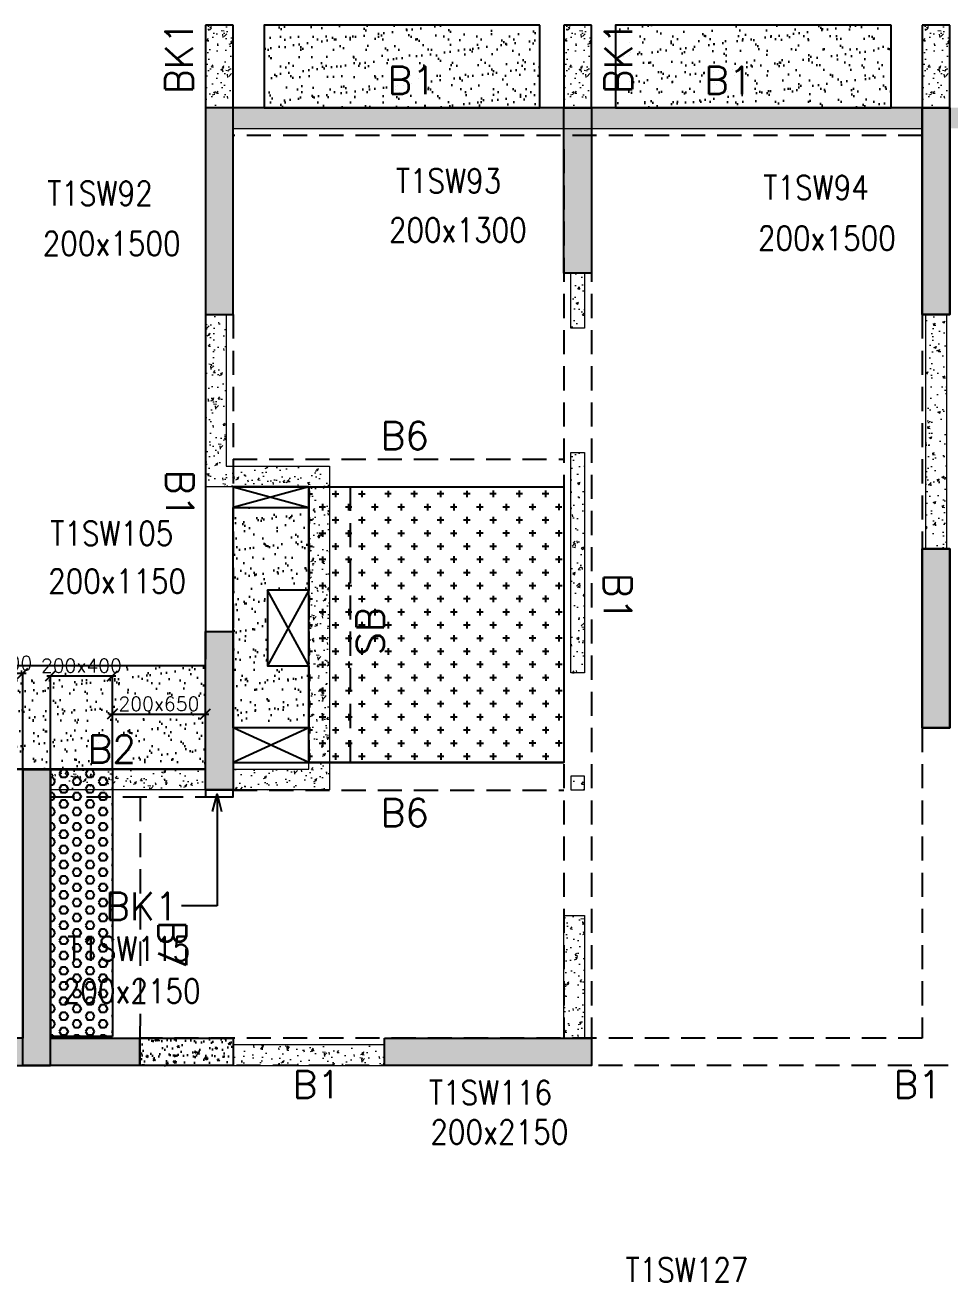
# Model space of a CAD drawing. Header units: millimetres. Extents: x 1078357 to 2594950, y -4969473 to -4636555.
# Drawn here: x 2242721 to 2249430, y -4666672 to -4657552 of the extents above; entities that cross this region are included whole.
import ezdxf

# ---------------------------------------------------------------- set-up
doc = ezdxf.new("R2010")
doc.units = ezdxf.units.MM
doc.header["$PDMODE"] = 35
for name, pattern in [('CONTINOUS', [0]), ('HIDDEN', [0.375, 0.25, -0.125]), ('New Retail block$0$CONTINOUS', [0])]:
    doc.linetypes.add(name, pattern=pattern)
doc.layers.get('0').update_dxf_attribs({"lineweight": 0})
doc.layers.get('Defpoints').update_dxf_attribs({"lineweight": 0})
for name, color, linetype, lineweight in [('A-_ANOTDIMA_D-', 6, 'Continuous', 13), ('COL. NO.', 30, 'Continuous', 25), ('COL. SIZE', 7, 'Continuous', 25), ('DIM', 9, 'Continuous', 25), ('HATCH', 8, 'Continuous', 30), ('RCC UPSTAND', 43, 'Continuous', 30), ('S-NON STR RCC WALL', 8, 'Continuous', 0)]:
    doc.layers.add(name, color=color, linetype=linetype, lineweight=lineweight)
for name, color, linetype in [('B-200x325', 201, 'HIDDEN'), ('B-200x375', 41, 'HIDDEN'), ('B-200x650', 241, 'HIDDEN'), ('B-300xSLAB THK.', 151, 'Continuous'), ('BK1-200x650', 241, 'HIDDEN'), ('DC BEAM NO.', 7, 'Continuous'), ('DROP SLAB', 8, 'Continuous'), ('NON STR. RCC WALL', 6, 'Continuous'), ('S-COLUMN_SHEAR WALL', 1, 'Continuous'), ('S-PROJECTION', 54, 'New Retail block$0$CONTINOUS'), ('SLAB FOLD', 8, 'Continuous')]:
    doc.layers.add(name, color=color, linetype=linetype)
doc.styles.add('Roman', font='romans')
doc.styles.add('ROMANS', font='romans.shx', dxfattribs={"width": 0.85})
doc.dimstyles.new('HARESH', dxfattribs={"dimtxt": 150, "dimasz": 75, "dimexe": 0, "dimexo": 0, "dimgap": 25, "dimtad": 1, "dimdec": 0, "dimdsep": 46, "dimtxsty": 'Roman', "dimblk": 'OBLIQUE', "dimcen": 225, "dimdle": 25, "dimclrd": 2, "dimclre": 2, "dimclrt": 7, "dimadec": 8, "dimazin": 1, "dimtfac": 1, "dimtdec": 0, "dimtmove": 0, "dimatfit": 0, "dimfxl": 1, "dimlwd": -1, "dimlwe": -1, "dimarcsym": 0})
pattern_1 = [(50, (-4174040.86, 23111537.25), (182.184669, -15.9390855), [19.05, -209.55]), (355, (-4174040.86, 23111537.25), (-35.2434214, 191.0568452), [15.24, -167.6405842]), (100.4514447, (-4174025.68, 23111535.92), (146.9412471, 175.1177519), [16.1900088, -178.0902446]), (46.1842, (-4174040.86, 23111588.05), (271.0790409, -42.042328), [28.575, -314.325]), (96.6355576, (-4174018.27, 23111584.54), (237.404134, 247.4261246), [24.2850231, -267.1356082]), (351.1841512, (-4174040.86, 23111588.05), (237.404134, 247.4261246), [22.859967, -251.459732]), (21, (-4174015.46, 23111575.35), (151.6143913, -102.2651982), [19.05, -209.55]), (326, (-4174015.46, 23111575.35), (61.8020283, 184.1879661), [15.24, -167.64]), (71.451445, (-4174002.83, 23111566.83), (213.4164193, 81.9227689), [16.1900088, -178.0899376]), (37.5, (-4174040.86, 23111537.25), (3.08860325, 84.55503887), [0, -165.608, 0, -170.18, 0, -168.275]), (7.5, (-4174040.86, 23111537.25), (66.8196625, 100.18057482), [0, -97.028, 0, -161.798, 0, -64.135]), (327.5, (-4174097.5, 23111537.25), (135.59059517, -5.728744), [0, -63.5, 0, -198.12, 0, -262.89]), (317.5, (-4174122.9, 23111537.25), (148.1291814, 25.42649103), [0, -82.55, 0, -131.572, 0, -186.69])]
pattern_2 = [(37.4701541, (-740503.51, 9329417.72), (-4.7236114, 146.8264517), [0, -115.824, 0, -129.54, 0, -123.825]), (7.4701541, (-740503.51, 9329417.72), (134.9689868, 214.9772528), [0, -62.484, 0, -104.394, 0, -40.005]), (327.4701541, (-740597.24, 9329417.77), (237.2979035, 0.3075449), [0, -38.1, 0, -137.16, 0, -179.07]), (317.4701541, (-740597.24, 9329417.77), (229.1017424, 66.759465), [0, -19.05, 0, -89.916, 0, -102.87])]

# ---------------------------------------------------------------- blocks, each defined once
blk = doc.blocks.new('_Oblique')
at = {"color": 0, "linetype": 'ByBlock', "lineweight": -2}
blk.add_line((-0.5, -0.5), (0.5, 0.5), dxfattribs=at)
blk = doc.blocks.new('*D1612')
at = {"layer": 'Defpoints', "color": 0, "ltscale": 700, "transparency": 16777216}
for p in [(2242254.3, -4662257), (2242254.3, -4662952, 0), (2242704.4, -4662952, 0)]:
    blk.add_point(p, dxfattribs=at)
at = {"layer": 'DIM', "color": 2, "ltscale": 700, "transparency": 16777216}
for p, q in [((2242729.4, -4662257), (2242229.3, -4662257)), ((2242254.3, -4662952), (2242254.3, -4662257)), ((2242704.4, -4662952), (2242704.4, -4662257))]:
    blk.add_line(p, q, dxfattribs=at)
at = {"layer": 'DIM', "color": 2, "ltscale": 700, "transparency": 16777216, "xscale": 75, "yscale": 75, "zscale": 75, "rotation": 180}
blk.add_blockref('_Oblique', (2242254.3, -4662257), dxfattribs=at)
at = {"layer": 'DIM', "color": 2, "ltscale": 700, "transparency": 16777216, "xscale": 75, "yscale": 75, "zscale": 75}
blk.add_blockref('_Oblique', (2242704.4, -4662257), dxfattribs=at)
at = {"layer": 'DIM', "color": 7, "ltscale": 700, "transparency": 16777216, "insert": (2242479.4, -4662182), "char_height": 150, "attachment_point": 5, "style": 'Roman'}
blk.add_mtext('{\\H0.666667x;200x400}', dxfattribs=at)
blk = doc.blocks.new('*D1614')
at = {"layer": 'Defpoints', "color": 0, "ltscale": 700, "transparency": 16777216}
for p in [(2243354.6, -4662275.2), (2242904.5, -4662952, 0), (2243354.6, -4662952, 0)]:
    blk.add_point(p, dxfattribs=at)
at = {"layer": 'DIM', "color": 2, "ltscale": 700, "transparency": 16777216}
for p, q in [((2242879.5, -4662275.2), (2243379.6, -4662275.2)), ((2242904.5, -4662952), (2242904.5, -4662275.2)), ((2243354.6, -4662952), (2243354.6, -4662275.2))]:
    blk.add_line(p, q, dxfattribs=at)
at = {"layer": 'DIM', "color": 2, "ltscale": 700, "transparency": 16777216, "xscale": 75, "yscale": 75, "zscale": 75, "rotation": 180}
blk.add_blockref('_Oblique', (2242904.5, -4662275.2), dxfattribs=at)
at = {"layer": 'DIM', "color": 2, "ltscale": 700, "transparency": 16777216, "xscale": 75, "yscale": 75, "zscale": 75}
blk.add_blockref('_Oblique', (2243354.6, -4662275.2), dxfattribs=at)
at = {"layer": 'DIM', "color": 7, "ltscale": 700, "transparency": 16777216, "insert": (2243129.5, -4662200.2), "char_height": 150, "attachment_point": 5, "style": 'Roman'}
blk.add_mtext('{\\H0.666667x;200x400}', dxfattribs=at)
blk = doc.blocks.new('*D1615')
at = {"layer": 'Defpoints', "color": 0, "ltscale": 700, "transparency": 16777216}
for p in [(2244029.5, -4662551.9), (2243354.6, -4662952, 0), (2244029.5, -4662952, 0)]:
    blk.add_point(p, dxfattribs=at)
at = {"layer": 'DIM', "color": 2, "ltscale": 700, "transparency": 16777216}
for p, q in [((2243329.6, -4662551.9), (2244054.5, -4662551.9)), ((2243354.6, -4662952), (2243354.6, -4662551.9)), ((2244029.5, -4662952), (2244029.5, -4662551.9))]:
    blk.add_line(p, q, dxfattribs=at)
at = {"layer": 'DIM', "color": 2, "ltscale": 700, "transparency": 16777216, "xscale": 75, "yscale": 75, "zscale": 75, "rotation": 180}
blk.add_blockref('_Oblique', (2243354.6, -4662551.9), dxfattribs=at)
at = {"layer": 'DIM', "color": 2, "ltscale": 700, "transparency": 16777216, "xscale": 75, "yscale": 75, "zscale": 75}
blk.add_blockref('_Oblique', (2244029.5, -4662551.9), dxfattribs=at)
at = {"layer": 'DIM', "color": 7, "ltscale": 700, "transparency": 16777216, "insert": (2243692, -4662476.9), "char_height": 150, "attachment_point": 5, "style": 'Roman'}
blk.add_mtext('{\\H0.666667x;200x650}', dxfattribs=at)
blk = doc.blocks.new('G$CD63B60BD')
at = {"layer": 'COL. NO.', "linetype": 'Continuous', "style": 'ROMANS', "width": 0.85}
for s, p in [('T1SW93', (80056.1, 15282.2, -320.4)), ('T1SW92', (77527.8, 15192.3, -320.4)), ('T1SW94', (82722.7, 15233.7, -320.4)), ('T1SW105', (77549.6, 12724.9, -320.4)), ('T1SW115', (77671.7, 9711.4, -320.4)), ('T1SW116', (80296.7, 8666.8, -320.4)), ('T1SW127', (81722.8, 7380.9, -320.4))]:
    blk.add_text(s, height=175, dxfattribs=at).set_placement(p)
at = {"layer": 'COL. SIZE', "linetype": 'Continuous', "style": 'ROMANS', "width": 0.85}
for s, p in [('200x1300', (80005.6, 14926, -320.4)), ('200x1500', (77494, 14827.7, -320.4)), ('200x1500', (82682.7, 14866.2, -320.4)), ('200x1150', (77533.7, 12377.4, -320.4)), ('200x2150', (77639.1, 9404, -320.4)), ('200x2150', (80306.5, 8381.1, -320.4))]:
    blk.add_text(s, height=175, dxfattribs=at).set_placement(p)

msp = doc.modelspace()

# ---------------------------------------------------------------- hatches: boundary and pattern name
at = {"layer": 'DROP SLAB'}
h = msp.add_hatch(dxfattribs=at)
h.set_pattern_fill('CROSS', color=8, scale=15, angle=0.03079)
h.set_pattern_definition([(180.03079016, (-2196286.82, 14063573.08), (-95.1987999, -95.3011726), [47.625, -142.875]), (270.03079016, (-2196310.65, 14063596.88), (95.3011726, -95.1987999), [47.625, -142.875])])
h.paths.add_polyline_path([(2244779.8, -4660902.8), (2246629.6, -4660902.8), (2246629.6, -4662902.6), (2244779.8, -4662902.6)])
at = {"layer": 'HATCH'}
h = msp.add_hatch(dxfattribs=at)
h.set_pattern_fill('AR-SAND', color=8, scale=3, angle=179.97015)
h.set_pattern_definition(pattern_2)
h.paths.add_polyline_path([(2246455, -4657552.5), (2244455, -4657552.5), (2244455, -4658152.5), (2246455, -4658152.5)])
h = msp.add_hatch(dxfattribs=at)
h.set_pattern_fill('AR-SAND', color=8, scale=3, angle=179.97015)
h.set_pattern_definition(pattern_2)
h.paths.add_polyline_path([(2249005, -4657552.5), (2247005, -4657552.5), (2247005, -4658152.5), (2249005, -4658152.5)])
h = msp.add_hatch(dxfattribs=at)
h.set_pattern_fill('AR-SAND', color=8, scale=3, angle=179.97015)
h.set_pattern_definition([(37.47015413, (-2790653.2, 18697456.04), (-4.72361136, 146.8264517), [0, -115.824, 0, -129.54, 0, -123.825]), (7.4701541, (-2790653.2, 18697456.04), (134.9689868, 214.9772528), [0, -62.484, 0, -104.394, 0, -40.005]), (327.4701541, (-2790746.93, 18697456.09), (237.2979035, 0.3075449), [0, -38.1, 0, -137.16, 0, -179.07]), (317.4701541, (-2790746.93, 18697456.09), (229.1017424, 66.759465), [0, -19.05, 0, -89.916, 0, -102.87])])
h.paths.add_polyline_path([(2244229.8, -4661052.6), (2244779.8, -4661052.6), (2244779.8, -4661652.6), (2244479.8, -4661652.6), (2244479.8, -4662202.6), (2244779.8, -4662202.5), (2244779.8, -4662652.6), (2244229.8, -4662652.6)])
h = msp.add_hatch(dxfattribs=at)
h.set_pattern_fill('AR-SAND', color=8, scale=3, angle=179.97015)
h.set_pattern_definition([(37.4701541, (-1832428.33, 14013386.82), (-4.72361136, 146.8264517), [0, -115.824, 0, -129.54, 0, -123.825]), (7.4701541, (-1832428.33, 14013386.82), (134.9689868, 214.9772528), [0, -62.484, 0, -104.394, 0, -40.005]), (327.4701541, (-1832522.05, 14013386.87), (237.2979035, 0.3075449), [0, -38.1, 0, -137.16, 0, -179.07]), (317.4701541, (-1832522.05, 14013386.87), (229.1017424, 66.759465), [0, -19.05, 0, -89.916, 0, -102.87])])
h.paths.add_polyline_path([(2244029.9, -4662202.5), (2241579.9, -4662202.5), (2241579.9, -4662952.5), (2244029.9, -4662952.5)])
h = msp.add_hatch(dxfattribs=at)
h.set_pattern_fill('AR-SAND', color=8, scale=3, angle=179.97015)
h.set_pattern_definition([(37.4701541, (-1832428.23, 14013386.82), (-4.72361136, 146.8264517), [0, -115.824, 0, -129.54, 0, -123.825]), (7.4701541, (-1832428.23, 14013386.82), (134.9689868, 214.9772528), [0, -62.484, 0, -104.394, 0, -40.005]), (327.4701541, (-1832521.95, 14013386.87), (237.2979035, 0.3075449), [0, -38.1, 0, -137.16, 0, -179.07]), (317.4701541, (-1832521.95, 14013386.87), (229.1017424, 66.759465), [0, -19.05, 0, -89.916, 0, -102.87])])
h.paths.add_polyline_path([(2244030, -4662352.5), (2241580, -4662352.5), (2241580, -4662952.5), (2244030, -4662952.5)])
at = {"layer": 'RCC UPSTAND'}
h = msp.add_hatch(dxfattribs=at)
h.set_pattern_fill('AR-CONC', color=8, scale=20, angle=90)
h.set_pattern_definition([(140, (-965470.37, -7202322.11), (12.550427, 143.4520365), [15, -165]), (85, (-965470.37, -7202322.11), (-150.438427, -27.7502667), [12, -132]), (190.4514445, (-965469.33, -7202310.15), (-137.887998, 115.7017693), [12.7480384, -140.2284224]), (136.1842, (-965510.37, -7202322.1), (33.103856, 213.448266), [22.5, -247.5]), (186.6356355, (-965507.62, -7202304.32), (-194.82372, 186.932389), [19.122068, -210.342752]), (81.184164, (-965510.37, -7202322.1), (-194.82372, 186.932389), [18, -198]), (111, (-965500.37, -7202302.11), (80.523778, 119.3814104), [15, -165]), (56, (-965500.37, -7202302.11), (-145.030009, 48.6630664), [12, -132]), (161.4514447, (-965493.66, -7202292.16), (-64.5062306, 168.0444753), [12.748038, -140.2284224]), (127.5, (-965470.374, -7202322.11), (-66.57877077, 2.43197106), [0, -130.4, 0, -134, 0, -132.5]), (97.5, (-965470.374, -7202322.11), (-78.8823424, 52.6139075), [0, -76.4, 0, -127.4, 0, -50.5]), (57.5, (-965470.374, -7202366.71), (4.51097435, 106.7644872), [0, -50, 0, -156, 0, -207]), (47.5, (-965470.37, -7202386.71), (-20.0209965, 116.6372339), [0, -65, 0, -103.6, 0, -147])])
h.paths.add_polyline_path([(2244229.6, -4664902.6), (2244229.6, -4665102.6), (2243554.6, -4665102.7), (2243554.6, -4664902.7)])
at = {"layer": 'S-COLUMN_SHEAR WALL', "lineweight": 25, "extrusion": (1.00316e-06, 1.91639e-11, 1)}
h = msp.add_hatch(color=1, dxfattribs=at)
h.dxf.hatch_style = 1
h.paths.add_polyline_path([(2244229.6, -4658152.6), (2244029.6, -4658152.6), (2244029.6, -4659652.5), (2244229.6, -4659652.5)])
at = {"layer": 'S-COLUMN_SHEAR WALL', "lineweight": 25}
h = msp.add_hatch(color=1, dxfattribs=at)
h.dxf.hatch_style = 1
h.paths.add_polyline_path([(2246629.6, -4659352.6), (2246829.6, -4659352.6), (2246829.6, -4658152.6), (2246629.6, -4658152.6)])
at = {"layer": 'S-COLUMN_SHEAR WALL', "lineweight": 25, "extrusion": (-1.00316e-06, 2.11765e-11, 1)}
h = msp.add_hatch(color=1, dxfattribs=at)
h.dxf.hatch_style = 1
h.paths.add_polyline_path([(2249229.6, -4658152.6), (2249429.6, -4658152.6), (2249429.6, -4659652.5), (2249229.6, -4659652.5)])
at = {"layer": 'S-COLUMN_SHEAR WALL', "lineweight": 25, "extrusion": (1.00316e-06, 1.91639e-11, 1)}
h = msp.add_hatch(color=1, dxfattribs=at)
h.dxf.hatch_style = 1
h.paths.add_polyline_path([(2249429.6, -4658152.6), (2249229.6, -4658152.6), (2249229.6, -4659652.5), (2249429.6, -4659652.5)])
at = {"layer": 'S-COLUMN_SHEAR WALL', "lineweight": 25, "extrusion": (-1.00316e-06, 2.11765e-11, 1)}
h = msp.add_hatch(color=1, dxfattribs=at)
h.dxf.hatch_style = 1
h.paths.add_polyline_path([(2249229.6, -4662652.5), (2249429.6, -4662652.5), (2249429.6, -4661352.5), (2249229.6, -4661352.5)])
at = {"layer": 'S-COLUMN_SHEAR WALL', "lineweight": 25, "extrusion": (1.00316e-06, 1.91639e-11, 1)}
h = msp.add_hatch(color=1, dxfattribs=at)
h.dxf.hatch_style = 1
h.paths.add_polyline_path([(2249429.6, -4662652.5), (2249229.6, -4662652.5), (2249229.6, -4661352.5), (2249429.6, -4661352.5)])
h = msp.add_hatch(color=1, dxfattribs=at)
h.dxf.hatch_style = 1
h.paths.add_polyline_path([(2244229.6, -4663102.6), (2244029.6, -4663102.6), (2244029.6, -4661952.6), (2244229.6, -4661952.6)])
at = {"layer": 'S-COLUMN_SHEAR WALL', "lineweight": 25}
h = msp.add_hatch(color=1, dxfattribs=at)
h.dxf.hatch_style = 1
h.paths.add_polyline_path([(2242704.6, -4664902.7), (2242054.6, -4664902.7), (2242054.6, -4665102.7), (2242904.6, -4665102.7), (2242904.6, -4662952.7), (2242704.6, -4662952.7)])
at = {"layer": 'S-COLUMN_SHEAR WALL', "lineweight": 25, "extrusion": (1.00316e-06, 1.91639e-11, 1)}
h = msp.add_hatch(color=1, dxfattribs=at)
h.dxf.hatch_style = 1
h.paths.add_polyline_path([(2242904.6, -4664902.7), (2243554.6, -4664902.7), (2243554.6, -4665102.7), (2242704.6, -4665102.7), (2242704.6, -4662952.7), (2242904.6, -4662952.7)])
at = {"layer": 'S-COLUMN_SHEAR WALL', "lineweight": 25}
h = msp.add_hatch(color=1, dxfattribs=at)
h.dxf.hatch_style = 1
h.paths.add_polyline_path([(2245329.6, -4664902.5), (2246829.6, -4664902.5), (2246829.6, -4665102.5), (2245329.6, -4665102.5)])
at = {"layer": 'S-NON STR RCC WALL'}
h = msp.add_hatch(dxfattribs=at)
h.set_pattern_fill('AR-CONC', color=256, angle=180)
h.set_pattern_definition([(50, (-6289814.87, 32897535.7), (182.184669, -15.93908554), [19.05, -209.55]), (355, (-6289814.87, 32897535.7), (-35.2434214, 191.0568452), [15.24, -167.6405842]), (100.4514447, (-6289799.69, 32897534.37), (146.9412471, 175.1177519), [16.1900088, -178.0902446]), (46.1842, (-6289814.87, 32897586.5), (271.0790409, -42.0423279), [28.575, -314.325]), (96.6355576, (-6289792.28, 32897583), (237.404134, 247.4261246), [24.2850231, -267.1356082]), (351.1841512, (-6289814.87, 32897586.5), (237.404134, 247.4261246), [22.859967, -251.459732]), (21, (-6289789.47, 32897573.8), (151.61439127, -102.2651982), [19.05, -209.55]), (326, (-6289789.47, 32897573.8), (61.80202835, 184.1879661), [15.24, -167.64]), (71.451445, (-6289776.84, 32897565.28), (213.4164193, 81.9227689), [16.1900088, -178.0899376]), (37.5, (-6289814.87, 32897535.7), (3.08860325, 84.55503887), [0, -165.608, 0, -170.18, 0, -168.275]), (7.5, (-6289814.87, 32897535.7), (66.8196625, 100.18057482), [0, -97.028, 0, -161.798, 0, -64.135]), (327.5, (-6289871.514, 32897535.7), (135.59059517, -5.72874399), [0, -63.5, 0, -198.12, 0, -262.89]), (317.5, (-6289896.91, 32897535.7), (148.1291814, 25.42649103), [0, -82.55, 0, -131.572, 0, -186.69])])
h.paths.add_polyline_path([(2244229.9, -4658152.5), (2244229.9, -4657552.5), (2244029.9, -4657552.5), (2244029.9, -4658152.5), (2244229.9, -4658152.5)], is_closed=False)
h = msp.add_hatch(dxfattribs=at)
h.set_pattern_fill('AR-CONC', color=256, angle=180)
h.set_pattern_definition([(50, (-6287214.85, 32897535.69), (182.184669, -15.93908554), [19.05, -209.55]), (355, (-6287214.85, 32897535.7), (-35.2434214, 191.0568452), [15.24, -167.6405842]), (100.4514447, (-6287199.67, 32897534.36), (146.9412471, 175.1177519), [16.1900088, -178.0902446]), (46.1842, (-6287214.85, 32897586.5), (271.0790409, -42.0423279), [28.575, -314.325]), (96.6355576, (-6287192.26, 32897583), (237.404134, 247.4261246), [24.2850231, -267.1356082]), (351.1841512, (-6287214.85, 32897586.5), (237.404134, 247.4261246), [22.859967, -251.459732]), (21, (-6287189.45, 32897573.79), (151.61439127, -102.2651982), [19.05, -209.55]), (326, (-6287189.45, 32897573.8), (61.80202835, 184.1879661), [15.24, -167.64]), (71.451445, (-6287176.82, 32897565.27), (213.4164193, 81.9227689), [16.1900088, -178.0899376]), (37.5, (-6287214.85, 32897535.69), (3.08860325, 84.55503887), [0, -165.608, 0, -170.18, 0, -168.275]), (7.5, (-6287214.85, 32897535.69), (66.8196625, 100.18057482), [0, -97.028, 0, -161.798, 0, -64.135]), (327.5, (-6287271.494, 32897535.69), (135.59059517, -5.72874399), [0, -63.5, 0, -198.12, 0, -262.89]), (317.5, (-6287296.89, 32897535.69), (148.1291814, 25.42649103), [0, -82.55, 0, -131.572, 0, -186.69])])
h.paths.add_polyline_path([(2246829.9, -4658152.5), (2246829.9, -4657552.5), (2246629.9, -4657552.5), (2246629.9, -4658152.5), (2246829.9, -4658152.5)], is_closed=False)
h = msp.add_hatch(dxfattribs=at)
h.set_pattern_fill('AR-CONC', color=256, angle=180)
h.set_pattern_definition([(50, (-6284614.87, 32897535.7), (182.184669, -15.93908554), [19.05, -209.55]), (355, (-6284614.87, 32897535.7), (-35.2434214, 191.0568452), [15.24, -167.6405842]), (100.4514447, (-6284599.69, 32897534.37), (146.9412471, 175.1177519), [16.1900088, -178.0902446]), (46.1842, (-6284614.87, 32897586.5), (271.0790409, -42.0423279), [28.575, -314.325]), (96.6355576, (-6284592.28, 32897583), (237.404134, 247.4261246), [24.2850231, -267.1356082]), (351.1841512, (-6284614.87, 32897586.5), (237.404134, 247.4261246), [22.859967, -251.459732]), (21, (-6284589.47, 32897573.8), (151.61439127, -102.2651982), [19.05, -209.55]), (326, (-6284589.47, 32897573.8), (61.80202835, 184.1879661), [15.24, -167.64]), (71.451445, (-6284576.84, 32897565.27), (213.4164193, 81.9227689), [16.1900088, -178.0899376]), (37.5, (-6284614.87, 32897535.696), (3.08860325, 84.55503887), [0, -165.608, 0, -170.18, 0, -168.275]), (7.5, (-6284614.87, 32897535.7), (66.8196625, 100.18057482), [0, -97.028, 0, -161.798, 0, -64.135]), (327.5, (-6284671.514, 32897535.696), (135.59059517, -5.72874399), [0, -63.5, 0, -198.12, 0, -262.89]), (317.5, (-6284696.91, 32897535.7), (148.1291814, 25.42649103), [0, -82.55, 0, -131.572, 0, -186.69])])
h.paths.add_polyline_path([(2249429.9, -4658152.5), (2249429.9, -4657552.5), (2249229.9, -4657552.5), (2249229.9, -4658152.5), (2249429.9, -4658152.5)], is_closed=False)
h = msp.add_hatch(dxfattribs=at)
h.set_pattern_fill('AR-CONC', color=256)
h.set_pattern_definition([(50, (-3076816.15, 18427518.06), (182.184669, -15.9390855), [19.05, -209.55]), (355, (-3076816.15, 18427518.06), (-35.2434214, 191.0568452), [15.24, -167.6405842]), (100.4514447, (-3076800.96, 18427516.73), (146.9412471, 175.1177519), [16.1900088, -178.0902446]), (46.1842, (-3076816.15, 18427568.86), (271.0790409, -42.042328), [28.575, -314.325]), (96.6355576, (-3076793.56, 18427565.36), (237.404134, 247.4261246), [24.285023, -267.135608]), (351.1841512, (-3076816.15, 18427568.86), (237.404134, 247.4261246), [22.859967, -251.459732]), (21, (-3076790.75, 18427556.16), (151.6143913, -102.2651982), [19.05, -209.55]), (326, (-3076790.75, 18427556.16), (61.8020283, 184.1879661), [15.24, -167.64]), (71.451445, (-3076778.11, 18427547.64), (213.4164193, 81.9227689), [16.1900088, -178.0899376]), (37.5, (-3076816.145, 18427518.06), (3.08860325, 84.55503887), [0, -165.608, 0, -170.18, 0, -168.275]), (7.5, (-3076816.145, 18427518.06), (66.8196625, 100.18057482), [0, -97.028, 0, -161.798, 0, -64.135]), (327.5, (-3076872.79, 18427518.06), (135.59059517, -5.728744), [0, -63.5, 0, -198.12, 0, -262.89]), (317.5, (-3076898.19, 18427518.06), (148.1291814, 25.42649103), [0, -82.55, 0, -131.572, 0, -186.69])])
h.paths.add_polyline_path([(2244555, -4658152.5), (2244230, -4658152.5), (2244230, -4658302.5), (2244555, -4658302.5)])
h.paths.add_polyline_path([(2246355, -4658152.5), (2244555, -4658152.5), (2244555, -4658302.5), (2246355, -4658302.5)])
h.paths.add_polyline_path([(2252305, -4658152.6), (2251555, -4658152.6), (2251555, -4658302.5), (2252305, -4658302.5)])
h.paths.add_polyline_path([(2251555, -4658152.5), (2249755, -4658152.5), (2249755, -4658302.5), (2251555, -4658302.5)])
h.paths.add_polyline_path([(2247105, -4658152.5), (2246355, -4658152.5), (2246355, -4658302.5), (2247105, -4658302.5)])
h.paths.add_polyline_path([(2248905, -4658152.5), (2247105, -4658152.5), (2247105, -4658302.5), (2248905, -4658302.5)])
h.paths.add_polyline_path([(2254427.1, -4658152.5), (2254105, -4658152.5), (2254105, -4658302.5), (2254427.1, -4658302.5)])
h.paths.add_polyline_path([(2249755, -4658152.5), (2249430, -4658152.5), (2249430, -4658302.5), (2249755, -4658302.5)])
h.paths.add_polyline_path([(2249230, -4658152.5), (2248905, -4658152.5), (2248905, -4658302.5), (2249230, -4658302.5)])
h.paths.add_polyline_path([(2254105, -4658152.5), (2252305, -4658152.5), (2252305, -4658302.5), (2254105, -4658302.5)])
h = msp.add_hatch(dxfattribs=at)
h.set_pattern_fill('AR-CONC', color=256, angle=180)
h.set_pattern_definition([(50, (2246742.88, -4892742.91), (182.18467, -15.93909), [19.05, -209.55]), (355, (2246742.88, -4892742.91), (-35.24342, 191.05685), [15.24, -167.64058]), (100.451445, (2246758.06, -4892744.24), (146.94125, 175.11775), [16.19001, -178.09024]), (46.1842, (2246742.88, -4892692.11), (271.07904, -42.04233), [28.575, -314.325]), (96.63556, (2246765.47, -4892695.62), (237.40413, 247.42612), [24.28502, -267.1356]), (351.18415, (2246742.88, -4892692.1), (237.40413, 247.42612), [22.85997, -251.45973]), (21, (2246768.28, -4892704.81), (151.61439, -102.2652), [19.05, -209.55]), (326, (2246768.28, -4892704.81), (61.80203, 184.18797), [15.24, -167.64]), (71.451445, (2246780.91, -4892713.33), (213.41642, 81.92277), [16.19001, -178.08994]), (37.5, (2246742.876, -4892742.91), (3.088603, 84.555039), [0, -165.608, 0, -170.18, 0, -168.275]), (7.5, (2246742.88, -4892742.91), (66.819663, 100.180575), [0, -97.028, 0, -161.798, 0, -64.135]), (327.5, (2246686.234, -4892742.91), (135.590595, -5.728744), [0, -63.5, 0, -198.12, 0, -262.89]), (317.5, (2246660.83, -4892742.91), (148.12918, 25.42649), [0, -82.55, 0, -131.572, 0, -186.69])])
h.paths.add_polyline_path([(2246680, -4659352.5), (2246780, -4659352.5), (2246780, -4659752.5), (2246680, -4659752.5)])
h = msp.add_hatch(dxfattribs=at)
h.set_pattern_fill('AR-CONC', color=256, angle=180)
h.set_pattern_definition(pattern_1)
h.paths.add_polyline_path([(2244930, -4660752.5), (2244930, -4663102.5), (2244230, -4663102.5), (2244230, -4662952.5), (2244780, -4662952.5), (2244780, -4660902.5), (2244030, -4660902.5), (2244030, -4659652.5), (2244180, -4659652.5), (2244180, -4660752.5)])
at = {"layer": 'S-NON STR RCC WALL', "ltscale": 700}
h = msp.add_hatch(dxfattribs=at)
h.set_pattern_fill('AR-CONC', color=256)
h.set_pattern_definition([(50, (1116138.52, -208440.15), (182.184669, -15.9390855), [19.05, -209.55]), (355, (1116138.52, -208440.15), (-35.2434214, 191.056845), [15.24, -167.640584]), (100.4514447, (1116153.7, -208441.48), (146.941247, 175.117752), [16.190009, -178.0902446]), (46.1842, (1116138.52, -208389.35), (271.079041, -42.042328), [28.575, -314.325]), (96.6355576, (1116161.1, -208392.86), (237.404134, 247.426125), [24.285023, -267.135608]), (351.184151, (1116138.52, -208389.35), (237.404134, 247.426125), [22.859967, -251.459732]), (21, (1116163.92, -208402.05), (151.6143913, -102.265198), [19.05, -209.55]), (326, (1116163.92, -208402.05), (61.802028, 184.187966), [15.24, -167.64]), (71.451445, (1116176.56, -208410.57), (213.416419, 81.922769), [16.190009, -178.0899376]), (37.5, (1116138.52, -208440.15), (3.08860325, 84.5550389), [0, -165.608, 0, -170.18, 0, -168.275]), (7.5, (1116138.52, -208440.15), (66.8196625, 100.1805748), [0, -97.028, 0, -161.798, 0, -64.135]), (327.5, (1116081.88, -208440.15), (135.5905952, -5.728744), [0, -63.5, 0, -198.12, 0, -262.89]), (317.5, (1116056.48, -208440.15), (148.1291814, 25.426491), [0, -82.55, 0, -131.572, 0, -186.69])])
h.paths.add_polyline_path([(2249255, -4659652.5), (2249405, -4659652.5), (2249405, -4661352.5), (2249255, -4661352.5)])
at = {"layer": 'S-NON STR RCC WALL'}
h = msp.add_hatch(dxfattribs=at)
h.set_pattern_fill('AR-CONC', color=256, angle=180)
h.set_pattern_definition([(50, (3343967.59, -9576762.1), (182.184669, -15.9390855), [19.05, -209.55]), (355, (3343967.6, -9576762.1), (-35.2434214, 191.056845), [15.24, -167.640584]), (100.4514447, (3343982.77, -9576763.43), (146.941247, 175.117752), [16.190009, -178.0902446]), (46.1842, (3343967.6, -9576711.3), (271.079041, -42.042328), [28.575, -314.325]), (96.6355576, (3343990.18, -9576714.8), (237.404134, 247.426125), [24.285023, -267.135608]), (351.184151, (3343967.6, -9576711.3), (237.404134, 247.426125), [22.859967, -251.459732]), (21, (3343992.99, -9576724), (151.6143913, -102.265198), [19.05, -209.55]), (326, (3343993, -9576724), (61.802028, 184.187966), [15.24, -167.64]), (71.451445, (3344005.63, -9576732.52), (213.416419, 81.922769), [16.190009, -178.0899376]), (37.5, (3343967.59, -9576762.1), (3.08860325, 84.5550389), [0, -165.608, 0, -170.18, 0, -168.275]), (7.5, (3343967.59, -9576762.1), (66.8196625, 100.1805748), [0, -97.028, 0, -161.798, 0, -64.135]), (327.5, (3343910.95, -9576762.1), (135.5905952, -5.728744), [0, -63.5, 0, -198.12, 0, -262.89]), (317.5, (3343885.55, -9576762.1), (148.1291814, 25.426491), [0, -82.55, 0, -131.572, 0, -186.69])])
h.paths.add_polyline_path([(2246680, -4660652.5), (2246780, -4660652.5), (2246780, -4662252.5), (2246680, -4662252.5)])
h = msp.add_hatch(dxfattribs=at)
h.set_pattern_fill('AR-CONC', color=256, angle=180)
h.set_pattern_definition(pattern_1)
h.paths.add_polyline_path([(2242905, -4662952.5), (2244030, -4662952.5), (2244030, -4663102.5), (2242905, -4663102.5)])
h = msp.add_hatch(dxfattribs=at)
h.set_pattern_fill('AR-CONC', color=256, angle=180)
h.set_pattern_definition([(50, (3343954.38, -9578126.76), (182.184669, -15.9390855), [19.05, -209.55]), (355, (3343954.38, -9578126.76), (-35.2434214, 191.056845), [15.24, -167.640584]), (100.4514447, (3343969.56, -9578128.1), (146.941247, 175.117752), [16.190009, -178.0902446]), (46.1842, (3343954.38, -9578075.96), (271.079041, -42.042328), [28.575, -314.325]), (96.6355576, (3343976.97, -9578079.47), (237.404134, 247.426125), [24.285023, -267.135608]), (351.184151, (3343954.38, -9578075.96), (237.404134, 247.426125), [22.859967, -251.459732]), (21, (3343979.78, -9578088.66), (151.6143913, -102.265198), [19.05, -209.55]), (326, (3343979.78, -9578088.66), (61.802028, 184.187966), [15.24, -167.64]), (71.451445, (3343992.41, -9578097.19), (213.416419, 81.922769), [16.190009, -178.0899376]), (37.5, (3343954.38, -9578126.765), (3.08860325, 84.5550389), [0, -165.608, 0, -170.18, 0, -168.275]), (7.5, (3343954.38, -9578126.765), (66.8196625, 100.1805748), [0, -97.028, 0, -161.798, 0, -64.135]), (327.5, (3343897.735, -9578126.765), (135.5905952, -5.728744), [0, -63.5, 0, -198.12, 0, -262.89]), (317.5, (3343872.34, -9578126.76), (148.1291814, 25.426491), [0, -82.55, 0, -131.572, 0, -186.69])])
h.paths.add_polyline_path([(2246680, -4663102.5), (2246780, -4663102.5), (2246780, -4663002.5), (2246680, -4663002.5)])
h = msp.add_hatch(dxfattribs=at)
h.set_pattern_fill('AR-CONC', color=256, angle=180)
h.set_pattern_definition([(50, (-5204905.32, 27795556.43), (182.184669, -15.93908554), [19.05, -209.55]), (355, (-5204905.32, 27795556.43), (-35.2434214, 191.0568452), [15.24, -167.6405842]), (100.4514447, (-5204890.14, 27795555.1), (146.9412471, 175.1177519), [16.1900088, -178.0902446]), (46.1842, (-5204905.32, 27795607.23), (271.0790409, -42.042328), [28.575, -314.325]), (96.6355576, (-5204882.73, 27795603.72), (237.404134, 247.4261246), [24.2850231, -267.1356082]), (351.1841512, (-5204905.32, 27795607.23), (237.404134, 247.4261246), [22.859967, -251.459732]), (21, (-5204879.92, 27795594.53), (151.6143913, -102.2651982), [19.05, -209.55]), (326, (-5204879.92, 27795594.53), (61.8020283, 184.1879661), [15.24, -167.64]), (71.451445, (-5204867.29, 27795586), (213.4164193, 81.9227689), [16.1900088, -178.0899376]), (37.5, (-5204905.32, 27795556.43), (3.08860325, 84.55503887), [0, -165.608, 0, -170.18, 0, -168.275]), (7.5, (-5204905.32, 27795556.43), (66.8196625, 100.18057482), [0, -97.028, 0, -161.798, 0, -64.135]), (327.5, (-5204961.964, 27795556.43), (135.59059517, -5.72874399), [0, -63.5, 0, -198.12, 0, -262.89]), (317.5, (-5204987.36, 27795556.43), (148.1291814, 25.42649103), [0, -82.55, 0, -131.572, 0, -186.69])])
h.paths.add_polyline_path([(2246630, -4664012.5), (2246780, -4664012.5), (2246780, -4664902.4), (2246630, -4664902.4)])
h = msp.add_hatch(dxfattribs=at)
h.set_pattern_fill('AR-CONC', color=256)
h.set_pattern_definition([(50, (-3076816.15, 18427518.06), (182.184669, -15.9390855), [19.05, -209.55]), (355, (-3076816.15, 18427518.06), (-35.2434214, 191.0568452), [15.24, -167.6405842]), (100.4514447, (-3076800.96, 18427516.73), (146.9412471, 175.1177519), [16.1900088, -178.0902446]), (46.1842, (-3076816.15, 18427568.86), (271.0790409, -42.042328), [28.575, -314.325]), (96.6355576, (-3076793.56, 18427565.36), (237.404134, 247.4261246), [24.285023, -267.135608]), (351.1841512, (-3076816.15, 18427568.86), (237.404134, 247.4261246), [22.859967, -251.459732]), (21, (-3076790.75, 18427556.16), (151.6143913, -102.2651982), [19.05, -209.55]), (326, (-3076790.75, 18427556.16), (61.8020283, 184.1879661), [15.24, -167.64]), (71.451445, (-3076778.11, 18427547.64), (213.4164193, 81.9227689), [16.1900088, -178.0899376]), (37.5, (-3076816.145, 18427518.06), (3.08860325, 84.55503887), [0, -165.608, 0, -170.18, 0, -168.275]), (7.5, (-3076816.145, 18427518.06), (66.8196625, 100.18057482), [0, -97.028, 0, -161.798, 0, -64.135]), (327.5, (-3076872.79, 18427518.06), (135.59059517, -5.728744), [0, -63.5, 0, -198.12, 0, -262.89]), (317.5, (-3076898.19, 18427518.06), (148.1291814, 25.42649103), [0, -82.55, 0, -131.572, 0, -186.69])])
h.paths.add_polyline_path([(2245329.8, -4664952.6), (2244230, -4664952.5), (2244230, -4665102.4), (2245329.8, -4665102.5)])
at = {"layer": 'SLAB FOLD', "ltscale": 1000}
h = msp.add_hatch(dxfattribs=at)
h.set_pattern_fill('HEX', color=8, scale=10, angle=180)
h.set_pattern_definition([(180, (2168054.783, -4476147.51), (-7e-15, -54.992613), [31.75, -63.5]), (300, (2168054.783, -4476147.51), (47.625, 27.496307), [31.75, -63.5]), (240, (2168023.033, -4476147.51), (47.625, -27.496307), [31.75, -63.5])])
h.paths.add_polyline_path([(2243354.8, -4664892.4), (2242904.8, -4664892.4), (2242904.8, -4662952.5), (2243354.8, -4662952.5)])

# ---------------------------------------------------------------- linework, layer by layer
at = {"layer": 'B-200x325', "ltscale": 700}
for p, q in [((2244229.6, -4660702.8, 0), (2246629.6, -4660702.8, 0)), ((2244229.8, -4663102.6, 0), (2246629.6, -4663102.6, 0))]:
    msp.add_line(p, q, dxfattribs=at)
at = {"layer": 'B-200x325', "linetype": 'Continuous', "ltscale": 700}
for p, q in [((2244229.6, -4660902.8, 0), (2246629.6, -4660902.8, 0)), ((2244229.8, -4662902.6, 0), (2246629.6, -4662902.6, 0))]:
    msp.add_line(p, q, dxfattribs=at)
at = {"layer": 'B-200x375', "linetype": 'Continuous', "ltscale": 700}
msp.add_line((2243354.8, -4663152.5, 0), (2243354.7, -4664891.9, 0), dxfattribs=at)
at = {"layer": 'B-200x375', "ltscale": 700}
msp.add_line((2243554.8, -4663152.5, 0), (2243554.7, -4664902.5), dxfattribs=at)
at = {"layer": 'B-200x650', "linetype": 'CONTINOUS', "ltscale": 700}
for p, q in [((2244229.9, -4657552.5, 0), (2244029.9, -4657552.5, 0)), ((2244029.9, -4657552.5, 0), (2244029.9, -4658152.5, 0)), ((2244229.9, -4658152.5, 0), (2244229.9, -4657552.5, 0)), ((2246829.9, -4657552.5, 0), (2246629.9, -4657552.5, 0)), ((2246629.9, -4657552.5, 0), (2246629.9, -4658152.5, 0)), ((2246829.9, -4658152.5, 0), (2246829.9, -4657552.5, 0)), ((2249429.9, -4657552.5, 0), (2249229.9, -4657552.5, 0)), ((2249229.9, -4657552.5, 0), (2249229.9, -4658152.5, 0)), ((2249429.9, -4658152.5, 0), (2249429.9, -4657552.5, 0)), ((2249230, -4658152.5, 0), (2244230, -4658152.5, 0)), ((2244030, -4659652.5, 0), (2244030, -4662152.5, 0)), ((2244030, -4662952.5, 0), (2241580, -4662952.5, 0))]:
    msp.add_line(p, q, dxfattribs=at)
at = {"layer": 'B-200x650', "linetype": 'HIDDEN', "ltscale": 700}
for p, q in [((2249230, -4658352.5, 0), (2244230, -4658352.5, 0)), ((2246630, -4658452.6, 0), (2246630, -4664902.4, 0)), ((2246830, -4658452.6, 0), (2246830, -4664902.4, 0)), ((2244230, -4659652.5, 0), (2244230, -4662152.5, 0)), ((2249230, -4659652.5, 0), (2249230, -4661352.5, 0)), ((2249230, -4662652.6, 0), (2249230, -4664902.5, 0)), ((2242905, -4663152.5, 0), (2244030, -4663152.5, 0)), ((2249230, -4664902.4, 0), (2243554.8, -4664902.4, 0)), ((2251780, -4665102.4, 0), (2243554.8, -4665102.4, 0))]:
    msp.add_line(p, q, dxfattribs=at)
at = {"layer": 'B-300xSLAB THK.', "linetype": 'HIDDEN', "ltscale": 700}
for p, q in [((2244779.6, -4660903, 0), (2244779.6, -4662902.8, 0)), ((2245079.6, -4660903, 0), (2245079.6, -4662902.8, 0))]:
    msp.add_line(p, q, dxfattribs=at)
at = {"layer": 'BK1-200x650', "linetype": 'Continuous', "ltscale": 700, "elevation": 0}
msp.add_lwpolyline([(2244230.1, -4663102.5), (2244030.1, -4663102.5), (2244030.1, -4663152.7), (2244230.1, -4663152.7)], close=True, dxfattribs=at)
at = {"layer": 'DROP SLAB', "color": 3, "linetype": 'CONTINOUS', "ltscale": 500}
for p, q in [((2244229.8, -4660902.6, 0), (2244779.8, -4661052.6, 0)), ((2244778.9, -4660902.8, 0), (2244229.8, -4661052.6, 0)), ((2244779.8, -4661652.6, 0), (2244479.8, -4662202.6, 0)), ((2244779.8, -4662202.6, 0), (2244479.8, -4661652.6, 0)), ((2244779.8, -4662902.6, 0), (2244229.8, -4662652.6, 0)), ((2244779.8, -4662652.6, 0), (2244229.9, -4662902.6, 0))]:
    msp.add_line(p, q, dxfattribs=at)
at = {"layer": 'DROP SLAB', "color": 3, "linetype": 'CONTINOUS', "ltscale": 500, "elevation": 0}
for points in [[(2244779.8, -4660902.8), (2244229.8, -4660902.8), (2244229.8, -4661052.6), (2244779.8, -4661052.6)], [(2244779.8, -4660902.8), (2246629.6, -4660902.8), (2246629.6, -4662902.6), (2244779.8, -4662902.6)], [(2244779.8, -4661652.6), (2244479.8, -4661652.6), (2244479.8, -4662202.6), (2244779.8, -4662202.6)], [(2244779.8, -4662652.6), (2244229.9, -4662652.6), (2244229.9, -4662902.6), (2244779.8, -4662902.6)]]:
    msp.add_lwpolyline(points, close=True, dxfattribs=at)
at = {"layer": 'NON STR. RCC WALL', "elevation": 0}
msp.add_lwpolyline([(2244229.6, -4664902.6), (2244229.6, -4665102.6), (2243554.6, -4665102.7), (2243554.6, -4664902.7)], close=True, dxfattribs=at)
at = {"layer": 'S-COLUMN_SHEAR WALL', "color": 1, "lineweight": 25, "extrusion": (1.00316e-06, 1.91639e-11, 1)}
for points, elevation in [([(2244229.6, -4658152.6), (2244029.6, -4658152.6), (2244029.6, -4659652.5), (2244229.6, -4659652.5)], 2.3), ([(2249429.6, -4658152.6), (2249229.6, -4658152.6), (2249229.6, -4659652.5), (2249429.6, -4659652.5)], 2.3), ([(2249429.6, -4662652.5), (2249229.6, -4662652.5), (2249229.6, -4661352.5), (2249429.6, -4661352.5)], 2), ([(2244229.6, -4663102.6), (2244029.6, -4663102.6), (2244029.6, -4661952.6), (2244229.6, -4661952.6)], 2.3)]:
    msp.add_lwpolyline(points, close=True, dxfattribs=dict(at, elevation=elevation))
at = {"layer": 'S-COLUMN_SHEAR WALL', "color": 1, "lineweight": 25, "elevation": 0}
for points in [[(2246629.6, -4658152.6), (2246829.6, -4658152.6), (2246829.6, -4659352.6), (2246629.6, -4659352.6)], [(2245329.6, -4664902.5), (2246829.6, -4664902.5), (2246829.6, -4665102.5), (2245329.6, -4665102.5)]]:
    msp.add_lwpolyline(points, close=True, dxfattribs=at)
at = {"layer": 'S-COLUMN_SHEAR WALL', "color": 1, "lineweight": 25, "extrusion": (-1.00316e-06, 2.11765e-11, 1), "elevation": -2.3}
for points in [[(2249229.6, -4658152.6), (2249429.6, -4658152.6), (2249429.6, -4659652.5), (2249229.6, -4659652.5)], [(2249229.6, -4662652.5), (2249429.6, -4662652.5), (2249429.6, -4661352.5), (2249229.6, -4661352.5)]]:
    msp.add_lwpolyline(points, close=True, dxfattribs=at)
at = {"layer": 'S-COLUMN_SHEAR WALL', "color": 1, "lineweight": 25, "elevation": 0}
msp.add_lwpolyline([(2242704.6, -4664902.7), (2242054.6, -4664902.7), (2242054.6, -4665102.7), (2242904.6, -4665102.7), (2242904.6, -4662952.7), (2242704.6, -4662952.7), (2242704.6, -4664902.7)], dxfattribs=at)
at = {"layer": 'S-COLUMN_SHEAR WALL', "color": 1, "lineweight": 25, "extrusion": (1.00316e-06, 1.91639e-11, 1), "elevation": 2.2}
msp.add_lwpolyline([(2242904.6, -4664902.7), (2243554.6, -4664902.7), (2243554.6, -4665102.7), (2242704.6, -4665102.7), (2242704.6, -4662952.7), (2242904.6, -4662952.7), (2242904.6, -4664902.7)], dxfattribs=at)
at = {"layer": 'S-NON STR RCC WALL', "elevation": 0}
for points in [[(2249230, -4658152.5), (2244230, -4658152.5), (2244230, -4658302.5), (2249230, -4658302.5)], [(2246680, -4659352.5), (2246780, -4659352.5), (2246780, -4659752.5), (2246680, -4659752.5)], [(2244930, -4660752.5), (2244930, -4663102.5), (2244230, -4663102.5), (2244230, -4662952.5), (2244780, -4662952.5), (2244780, -4660902.5), (2244030, -4660902.5), (2244030, -4659652.5), (2244180, -4659652.5), (2244180, -4660752.5)], [(2242905, -4662952.5), (2244030, -4662952.5), (2244030, -4663102.5), (2242905, -4663102.5)]]:
    msp.add_lwpolyline(points, close=True, dxfattribs=at)
at = {"layer": 'S-NON STR RCC WALL', "ltscale": 700, "elevation": 0}
for points in [[(2249255, -4659652.5), (2249405, -4659652.5), (2249405, -4661352.5), (2249255, -4661352.5)], [(2246680, -4660652.5), (2246780, -4660652.5), (2246780, -4662252.5), (2246680, -4662252.5)], [(2246680, -4663102.5), (2246780, -4663102.5), (2246780, -4663002.5), (2246680, -4663002.5)], [(2246630, -4664012.5), (2246780, -4664012.5), (2246780, -4664902.4), (2246630, -4664902.4)], [(2245329.8, -4664952.6), (2244230, -4664952.5), (2244230, -4665102.4), (2245329.8, -4665102.5)]]:
    msp.add_lwpolyline(points, close=True, dxfattribs=at)
at = {"layer": 'S-PROJECTION', "elevation": 0}
for points in [[(2246455, -4657552.5), (2244455, -4657552.5), (2244455, -4658152.5), (2246455, -4658152.5)], [(2249005, -4657552.5), (2247005, -4657552.5), (2247005, -4658152.5), (2249005, -4658152.5)], [(2244029.9, -4662202.5), (2241579.9, -4662202.5), (2241579.9, -4662952.5), (2244029.9, -4662952.5)]]:
    msp.add_lwpolyline(points, close=True, dxfattribs=at)
at = {"layer": 'SLAB FOLD', "color": 8, "ltscale": 1000, "elevation": 0}
msp.add_lwpolyline([(2244229.8, -4661052.6), (2244779.8, -4661052.6), (2244779.8, -4661652.6), (2244479.8, -4661652.6), (2244479.8, -4662202.6), (2244779.8, -4662202.5), (2244779.8, -4662652.6), (2244229.8, -4662652.6), (2244229.8, -4661052.6)], dxfattribs=at)
msp.add_lwpolyline([(2243354.9, -4664891.9), (2242904.8, -4664891.9), (2242904.8, -4662952.6), (2243354.9, -4662952.6)], close=True, dxfattribs=at)

# ---------------------------------------------------------------- block references
at = {"layer": 'A-_ANOTDIMA_D-', "color": 2, "ltscale": 700}
msp.add_blockref('G$CD63B60BD', (2165354.6, -4674052.5, 0), dxfattribs=at)

# ---------------------------------------------------------------- texts
at = {"layer": 'B-200x325', "linetype": 'Continuous', "ltscale": 700, "style": 'ROMANS'}
for p in [(2245299.1, -4660630.6, -2.7), (2245299.1, -4663367.8, -2.7)]:
    msp.add_text('B6', height=200, rotation=359.99866, dxfattribs=at).set_placement(p)
at = {"layer": 'B-200x375', "linetype": 'Continuous', "ltscale": 700, "style": 'ROMANS'}
msp.add_text('B7', height=200, rotation=269.99866, dxfattribs=at).set_placement((2243689.6, -4664048.9, -2.7))
at = {"layer": 'B-200x650', "linetype": 'HIDDEN', "ltscale": 500, "style": 'ROMANS'}
for s, rotation, p in [('BK1', 90, (2243938, -4658052.1, 50)), ('BK1', 90, (2247125.6, -4658052.2, 50)), ('B1', 359.99906, (2245348.6, -4658052.2, -2.7)), ('B1', 359.99906, (2247645.9, -4658052.2, -2.7)), ('B1', 269.99906, (2243744, -4660779.6, -2.7)), ('B1', 269.99906, (2246920.5, -4661527.5, -2.7)), ('B1', 359.99906, (2244660.5, -4665339.7, -2.7)), ('B1', 359.99906, (2249020.2, -4665339.7, -2.7))]:
    msp.add_text(s, height=200, rotation=rotation, dxfattribs=at).set_placement(p)
at = {"layer": 'B-300xSLAB THK.', "linetype": 'Continuous', "ltscale": 700, "style": 'ROMANS'}
msp.add_text('SB', height=200, rotation=90.00094, dxfattribs=at).set_placement((2245324.3, -4662127.1, -2.7))
at = {"layer": 'BK1-200x650', "linetype": 'Continuous', "ltscale": 700, "style": 'ROMANS'}
msp.add_text('BK1', height=200, rotation=0.00094, dxfattribs=at).set_placement((2243301.1, -4664046.5, -2.7))
at = {"layer": 'DC BEAM NO.', "linetype": 'Continuous', "ltscale": 500, "style": 'ROMANS'}
msp.add_text('B2', height=200, dxfattribs=at).set_placement((2243174.4, -4662905.4, -2.7))

# ---------------------------------------------------------------- dimensions: what is measured, and where the dimension line sits
at = {"layer": 'DIM', "ltscale": 700}
for base, p1, p2, picture, middle in [((2242254.3, -4662257, 0), (2242704.4, -4662952, 0), (2242254.3, -4662952, 0), '*D1612', (2242479.4, -4662257, 0)), ((2243354.6, -4662275.2, 0), (2242904.5, -4662952, 0), (2243354.6, -4662952, 0), '*D1614', (2243129.5, -4662275.2, 0))]:
    dim = msp.add_linear_dim(base=base, p1=p1, p2=p2, text='{\\H0.666667x;200x400}', dimstyle='HARESH', override={"dimtxsty": 'Roman'}, dxfattribs=at)
    dim.commit()
    dim.dimension.update_dxf_attribs({"geometry": picture, "text_midpoint": middle, "dimtype": 160})
dim = msp.add_linear_dim(base=(2244029.5, -4662551.9, 0), p1=(2243354.6, -4662952, 0), p2=(2244029.5, -4662952, 0), text='{\\H0.666667x;200x650}', dimstyle='HARESH', override={"dimtxsty": 'Roman', "dimtmove": 1}, dxfattribs=at)
dim.commit()
dim.dimension.update_dxf_attribs({"geometry": '*D1615', "text_midpoint": (2243692, -4662476.9, 0)})

# ---------------------------------------------------------------- leaders
at = {"layer": 'BK1-200x650', "linetype": 'Continuous', "ltscale": 700}
msp.add_leader([(2244113.6, -4663132.8, 0), (2244113.6, -4663944.2, 0), (2243854.7, -4663944.2, 0)], dimstyle='HARESH', override={"dimasz": 125, "dimgap": 25, "dimtad": 0, "dimldrblk": 'Open30'}, dxfattribs=at)

doc.saveas('drawing.dxf')
